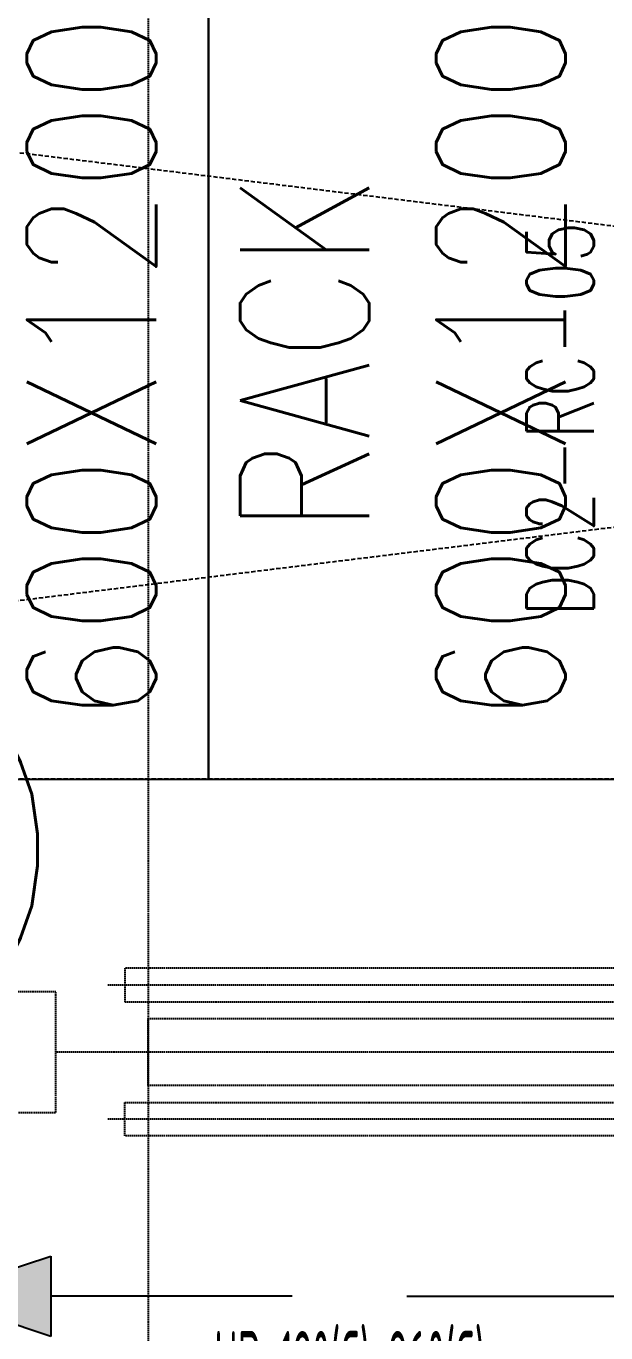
# Model space of a CAD drawing. Extents: x 225000 to 2157367, y 208400 to 840900.
# Drawn here: x 502644 to 503508, y 405577 to 407525 of the extents above; entities that cross this region are included whole.
import ezdxf
from ezdxf.enums import TextEntityAlignment as Align

# ---------------------------------------------------------------- set-up
doc = ezdxf.new("R2010")
doc.units = 0
doc.header["$LTSCALE"] = 10
doc.linetypes.add('XFDP20-DC-PH1$0$HIDDEN2', pattern=[0.1875, 0.125, -0.0625])
doc.linetypes.add('XFM2D20-DC$0$HIDDEN', pattern=[0.3, 0.2, -0.1])
for name, color, linetype in [('XFDP20-DC-PH1$0$A-Door (PH1)', 2, 'Continuous'), ('XFDP20-DC-PH1$0$A-EQ (PH1)', 15, 'XFDP20-DC-PH1$0$HIDDEN2'), ('XFM2D20-DC$0$M-DUCT-DAPR', 3, 'Continuous'), ('XFM2D20-DC$0$M-DUCT-FLAN-L', 3, 'Continuous'), ('XFM2D20-DC$0$M-DUCT-TEXT', 4, 'Continuous'), ('XFM2D20-DC$0$M-DUCT-TEXT-Line', 3, 'Continuous'), ('XFM2D20-DC$0$M-HVAC-DUCT', 100, 'Continuous'), ('XFM2Q20-DC$0$M-EQ-TEXT', 3, 'Continuous'), ('XFM2Q20-DC$0$RACK-DC1-600X1200', 6, 'Continuous')]:
    doc.layers.add(name, color=color, linetype=linetype)
doc.styles.add('XFDP20-DC-PH1$0$AA-TXT', font='isocp.shx', dxfattribs={"width": 0.8, "bigfont": 'china.shx'})
doc.styles.add('XFM2D20-DC$0$aa-txt', font='simplex.shx', dxfattribs={"width": 0.8, "bigfont": 'CHINA.shx'})
doc.styles.add('XFM2Q20-DC$0$XFL10-HVAC-EQ-L194205$0$M-TXT', font='simplex.shx', dxfattribs={"width": 0.8, "bigfont": 'chineset.shx'})
doc.styles.add('XFM2Q20-DC$0$XOL30-HVAC-EQ-L194205$0$Standard', font='txt.shx', dxfattribs={"width": 0.8, "bigfont": 'chineset.shx'})
doc.dimstyles.new('XFM2D20-DC$0$adim-100', dxfattribs={"dimscale": 100, "dimtxt": 0.25, "dimasz": 2.5, "dimexe": 0.1, "dimexo": 0.5, "dimgap": 0.15, "dimtad": 0, "dimdec": 4, "dimdsep": 46, "dimtxsty": 'XFM2D20-DC$0$aa-txt', "dimcen": 2.5, "dimclrd": 256, "dimclre": 256, "dimclrt": 256, "dimadec": 0, "dimazin": 0, "dimtfac": 1, "dimtdec": 4, "dimtmove": 0, "dimatfit": 3, "dimfxl": 1, "dimtolj": 1, "dimtzin": 0, "dimarcsym": 0})

# ---------------------------------------------------------------- blocks, each defined once
blk = doc.blocks.new('XFDP20-DC-PH1$0$Door-60+60x000')
blk.add_hatch(color=256).paths.add_polyline_path([(2.47, 30.45), (20.47, 36.45), (20.47, 24.45)])
for p, q in [((2.47, 30.45, 0), (20.47, 36.45, 0)), ((20.47, 36.45, 0), (20.47, 24.45, 0)), ((20.47, 24.45, 0), (2.47, 30.45, 0)), ((56.47, 30.45, 0), (20.47, 30.45, 0)), ((73.53, 30.45, 0), (109.53, 30.45, 0))]:
    blk.add_line(p, q)
at = {"color": 9, "style": 'XFDP20-DC-PH1$0$AA-TXT', "width": 0.45}
blk.add_attdef('120X240', text='', height=10, dxfattribs=at).set_placement((65, 20.29), align=Align.MIDDLE_CENTER)
blk = doc.blocks.new('XFDP20-DC-PH1')
at = {"layer": 'XFDP20-DC-PH1$0$A-EQ (PH1)', "ltscale": 5}
for p, q in [((510205.6, 207602.3, 0), (500475.6, 206402.3, 0)), ((500475.6, 207602.3, 0), (510205.6, 206402.3, 0))]:
    blk.add_line(p, q, dxfattribs=at)
at = {"layer": 'XFDP20-DC-PH1$0$A-EQ (PH1)', "ltscale": 5, "elevation": 0}
blk.add_lwpolyline([(510205.6, 206402.3), (500475.6, 206402.3), (500475.6, 207602.3), (510205.6, 207602.3)], close=True, dxfattribs=at)
at = {"layer": 'XFDP20-DC-PH1$0$A-Door (PH1)', "xscale": 10, "yscale": 10, "zscale": 10}
blk.add_blockref('XFDP20-DC-PH1$0$Door-60+60x000', (502475.6, 205327.3, 0), dxfattribs=at).add_auto_attribs({'120X240': 'HD_120(C)x260(C)'})
blk = doc.blocks.new('XFM2Q20-DC')
at = {"layer": 'XFM2Q20-DC$0$RACK-DC1-600X1200', "elevation": 0}
for points in [[(502915.6, 207602.3), (502305.6, 207602.3), (502305.6, 206402.3), (502915.6, 206402.3)], [(503525.6, 207602.3), (502915.6, 207602.3), (502915.6, 206402.3), (503525.6, 206402.3)]]:
    blk.add_lwpolyline(points, close=True, dxfattribs=at)
at = {"color": 53, "style": 'XFM2Q20-DC$0$XOL30-HVAC-EQ-L194205$0$Standard', "width": 0.8}
for s, p in [('600X1200', (502837.4, 206486.4, 0)), ('600X1200', (503447.4, 206486.4, 0)), ('RACK', (503155, 206768.6, 0))]:
    blk.add_text(s, height=192.55, rotation=90, dxfattribs=at).set_placement(p)
at = {"layer": 'XFM2Q20-DC$0$M-EQ-TEXT', "style": 'XFM2Q20-DC$0$XFL10-HVAC-EQ-L194205$0$M-TXT', "width": 0.7}
blk.add_text('DC2-RC-05', height=100, rotation=90, dxfattribs=at).set_placement((503439.5, 206938.9), align=Align.MIDDLE_CENTER)
blk = doc.blocks.new('XFM2D20-DC')
at = {"layer": 'XFM2D20-DC$0$M-DUCT-DAPR', "color": 252, "linetype": 'XFM2D20-DC$0$HIDDEN'}
for p, q in [((503685.6, 206095.7, 0), (502765.6, 206095.7, 0)), ((503705.6, 205995.7, 0), (502687.9, 205995.7, 0)), ((503685.6, 205895.7, 0), (502765.6, 205895.7, 0))]:
    blk.add_line(p, q, dxfattribs=at)
at = {"layer": 'XFM2D20-DC$0$M-DUCT-DAPR', "color": 252, "linetype": 'XFM2D20-DC$0$HIDDEN', "elevation": 0}
for points in [[(503660.6, 206120.7), (502790.6, 206120.7), (502790.6, 206070.7), (503660.6, 206070.7)], [(502825.6, 206045.7), (503625.6, 206045.7), (503625.6, 205945.7), (502825.6, 205945.7)], [(502790.6, 205920.7), (503660.6, 205920.7), (503660.6, 205870.7), (502790.6, 205870.7)]]:
    blk.add_lwpolyline(points, close=True, dxfattribs=at)
at = {"layer": 'XFM2D20-DC$0$M-DUCT-FLAN-L', "color": 252, "linetype": 'XFM2D20-DC$0$HIDDEN', "elevation": 0}
blk.add_lwpolyline([(502687.9, 205905.8), (502687.9, 206085.6), (502519.4, 206085.6), (502519.4, 205905.8)], close=True, dxfattribs=at)
at = {"layer": 'XFM2D20-DC$0$M-HVAC-DUCT', "color": 252, "linetype": 'XFM2D20-DC$0$HIDDEN'}
blk.add_line((502825.6, 208474.5, 0), (502825.6, 205231, 0), dxfattribs=at)
at = {"layer": 'XFM2D20-DC$0$M-DUCT-TEXT', "color": 252, "linetype": 'XFM2D20-DC$0$HIDDEN', "style": 'XFM2D20-DC$0$aa-txt', "width": 0.8}
blk.add_text('(NC)', height=250, dxfattribs=at).set_placement((502390.8, 206297, 0), align=Align.MIDDLE)
at = {"layer": 'XFM2D20-DC$0$M-DUCT-TEXT-Line', "color": 252, "linetype": 'XFM2D20-DC$0$HIDDEN'}
blk.add_leader([(503139.1, 204639.7), (502358.4, 205966.3), (502051.6, 205966.3)], dimstyle='XFM2D20-DC$0$adim-100', override={"dimclrd": 256}, dxfattribs=at)

msp = doc.modelspace()

# ---------------------------------------------------------------- block references
for name in ['XFM2D20-DC', 'XFDP20-DC-PH1', 'XFM2Q20-DC']:
    msp.add_blockref(name, (0, 200000))

doc.saveas('drawing.dxf')
